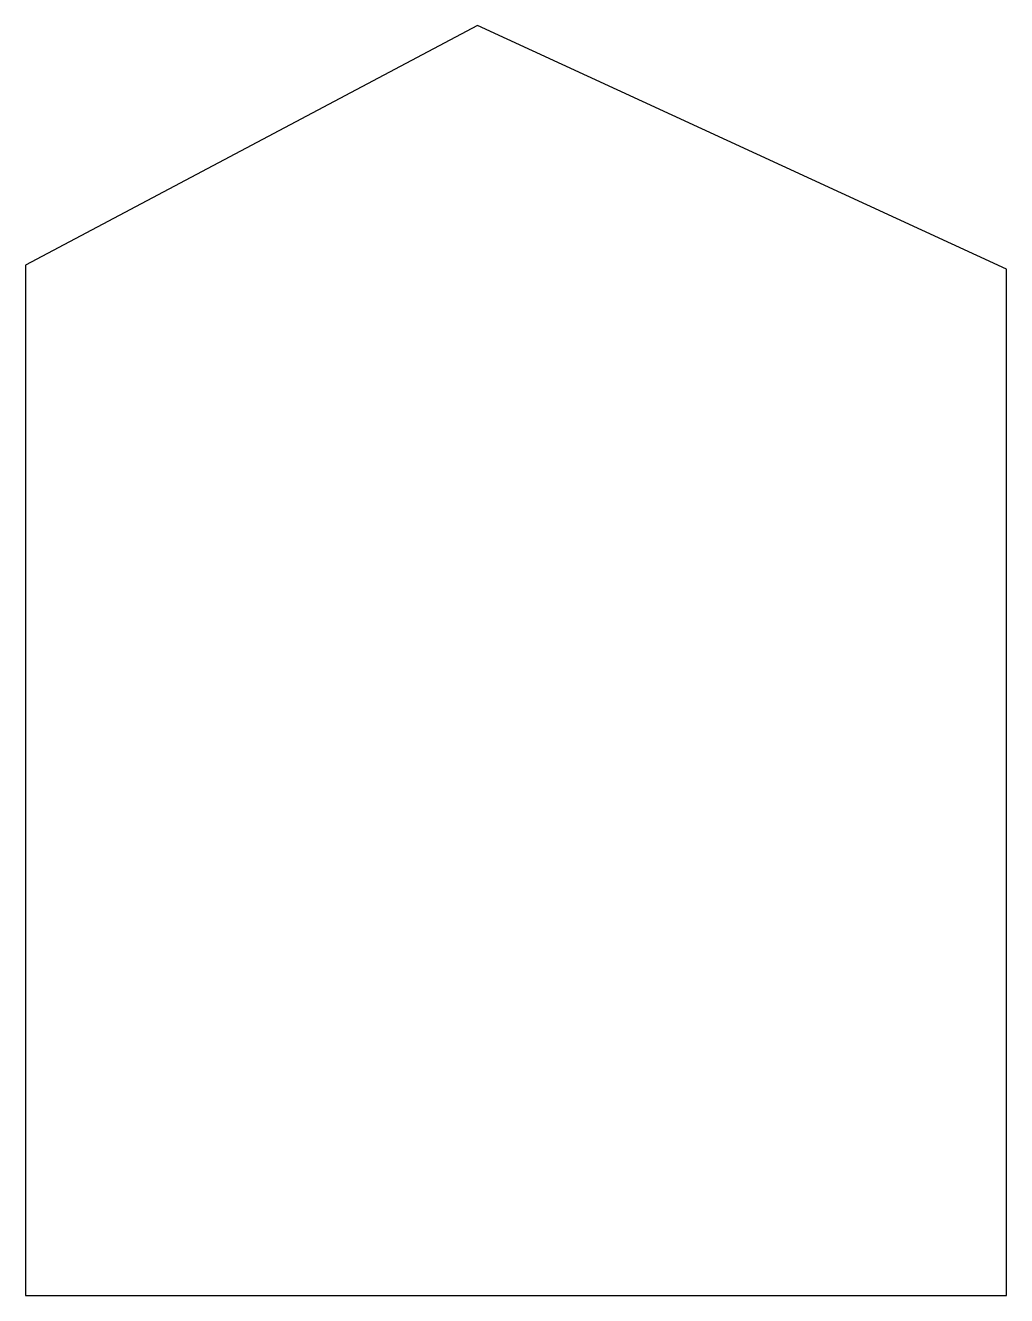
# Model space of a CAD drawing. Extents: x 0 to 181, y 45 to 279.
import ezdxf

# ---------------------------------------------------------------- set-up
doc = ezdxf.new("R2010")
doc.units = 0
doc.layers.add('backmiddlewall', color=7, linetype='CONTINUOUS')

msp = doc.modelspace()

# ---------------------------------------------------------------- linework, layer by layer
at = {"layer": 'backmiddlewall', "color": 1}
msp.add_lwpolyline([(181.389091, 44.547508), (181.389091, 234.340188), (83.608263, 279.400141), (-0.000071, 235.084197), (-0.000071, 196.947155), (-0.000071, 44.547508), (181.425427, 44.547508), (181.389091, 44.547508), (181.389091, 44.547508)], close=True, dxfattribs=at)

doc.saveas('drawing.dxf')
